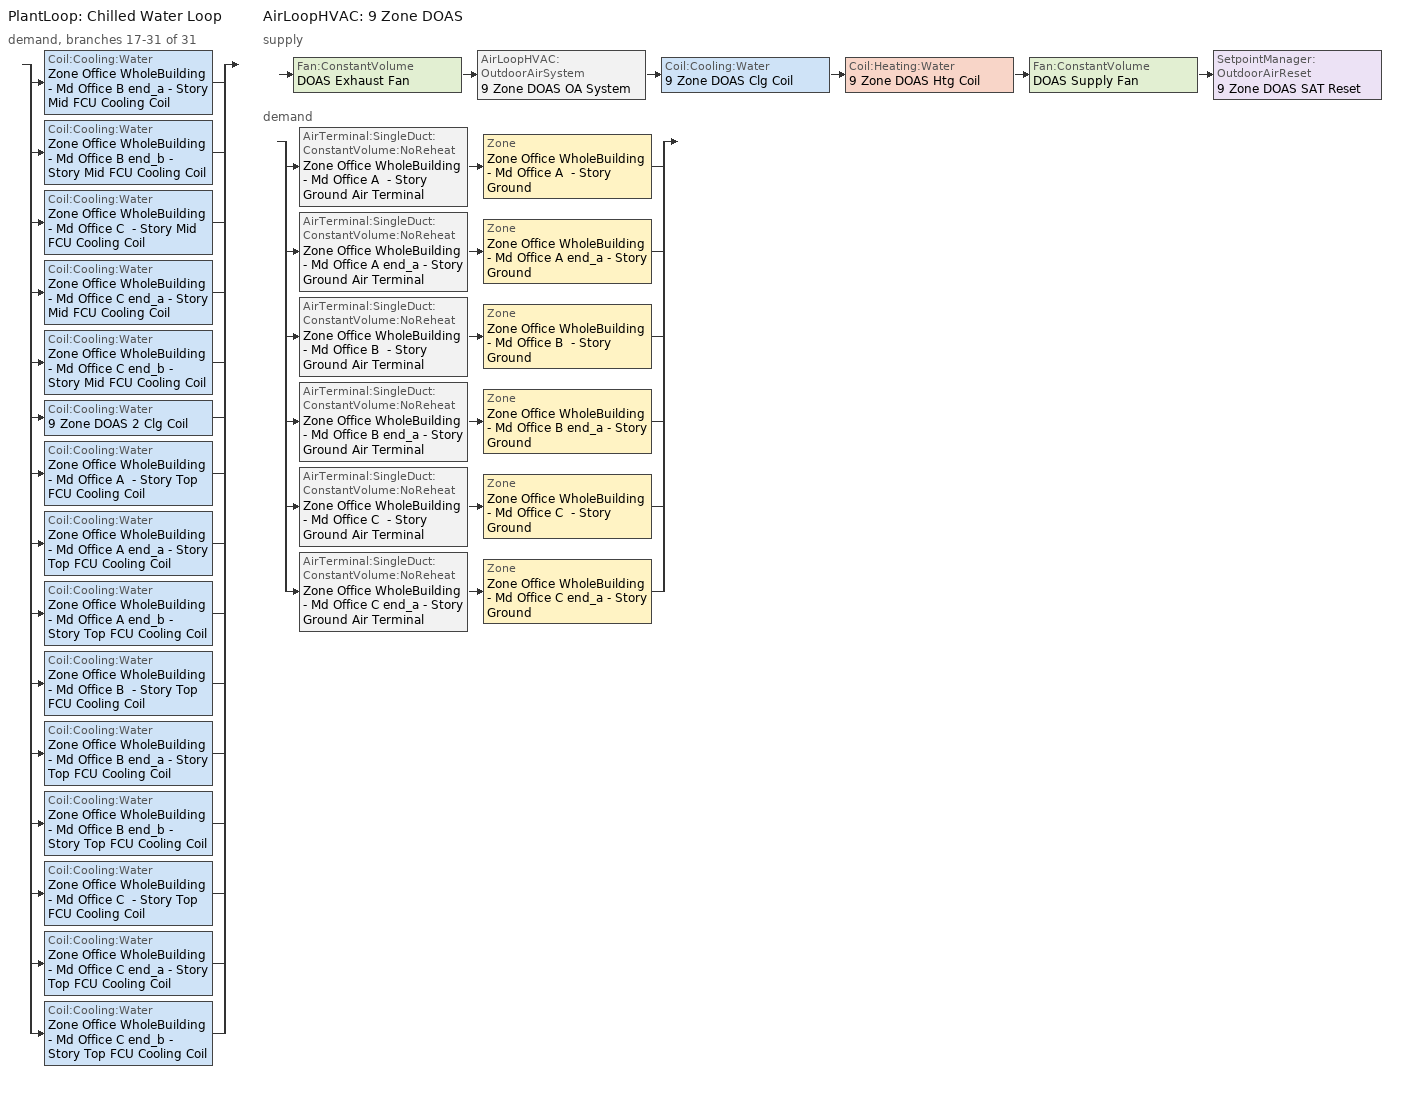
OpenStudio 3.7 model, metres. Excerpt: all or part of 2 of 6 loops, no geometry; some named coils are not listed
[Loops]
PlantLoop 'Chilled Water Loop'
 demand, branches 17-31 of 31: split
  | Coil:Cooling:Water 'Zone Office WholeBuilding - Md Office B end_a - Story Mid FCU Cooling Coil'
  | Coil:Cooling:Water 'Zone Office WholeBuilding - Md Office B end_b - Story Mid FCU Cooling Coil'
  | Coil:Cooling:Water 'Zone Office WholeBuilding - Md Office C  - Story Mid FCU Cooling Coil'
  | Coil:Cooling:Water 'Zone Office WholeBuilding - Md Office C end_a - Story Mid FCU Cooling Coil'
  | Coil:Cooling:Water 'Zone Office WholeBuilding - Md Office C end_b - Story Mid FCU Cooling Coil'
  | Coil:Cooling:Water '9 Zone DOAS 2 Clg Coil'
  | Coil:Cooling:Water 'Zone Office WholeBuilding - Md Office A  - Story Top FCU Cooling Coil'
  | Coil:Cooling:Water 'Zone Office WholeBuilding - Md Office A end_a - Story Top FCU Cooling Coil'
  | Coil:Cooling:Water 'Zone Office WholeBuilding - Md Office A end_b - Story Top FCU Cooling Coil'
  | Coil:Cooling:Water 'Zone Office WholeBuilding - Md Office B  - Story Top FCU Cooling Coil'
  | Coil:Cooling:Water 'Zone Office WholeBuilding - Md Office B end_a - Story Top FCU Cooling Coil'
  | Coil:Cooling:Water 'Zone Office WholeBuilding - Md Office B end_b - Story Top FCU Cooling Coil'
  | Coil:Cooling:Water 'Zone Office WholeBuilding - Md Office C  - Story Top FCU Cooling Coil'
  | Coil:Cooling:Water 'Zone Office WholeBuilding - Md Office C end_a - Story Top FCU Cooling Coil'
  | Coil:Cooling:Water 'Zone Office WholeBuilding - Md Office C end_b - Story Top FCU Cooling Coil'
AirLoopHVAC '9 Zone DOAS'
 supply: Fan:ConstantVolume 'DOAS Exhaust Fan' > AirLoopHVAC:OutdoorAirSystem '9 Zone DOAS OA System' > Coil:Cooling:Water '9 Zone DOAS Clg Coil' > Coil:Heating:Water '9 Zone DOAS Htg Coil' > Fan:ConstantVolume 'DOAS Supply Fan' > SetpointManager:OutdoorAirReset '9 Zone DOAS SAT Reset'
 demand: split
  | AirTerminal:SingleDuct:ConstantVolume:NoReheat 'Zone Office WholeBuilding - Md Office A  - Story Ground Air Terminal' > Zone 'Zone Office WholeBuilding - Md Office A  - Story Ground'
  | AirTerminal:SingleDuct:ConstantVolume:NoReheat 'Zone Office WholeBuilding - Md Office A end_a - Story Ground Air Terminal' > Zone 'Zone Office WholeBuilding - Md Office A end_a - Story Ground'
  | AirTerminal:SingleDuct:ConstantVolume:NoReheat 'Zone Office WholeBuilding - Md Office B  - Story Ground Air Terminal' > Zone 'Zone Office WholeBuilding - Md Office B  - Story Ground'
  | AirTerminal:SingleDuct:ConstantVolume:NoReheat 'Zone Office WholeBuilding - Md Office B end_a - Story Ground Air Terminal' > Zone 'Zone Office WholeBuilding - Md Office B end_a - Story Ground'
  | AirTerminal:SingleDuct:ConstantVolume:NoReheat 'Zone Office WholeBuilding - Md Office C  - Story Ground Air Terminal' > Zone 'Zone Office WholeBuilding - Md Office C  - Story Ground'
  | AirTerminal:SingleDuct:ConstantVolume:NoReheat 'Zone Office WholeBuilding - Md Office C end_a - Story Ground Air Terminal' > Zone 'Zone Office WholeBuilding - Md Office C end_a - Story Ground'
[SizingPeriod:DesignDay] Barometric Pressure {Pa}=99040; Wind Speed {m/s}=3.5; Wind Direction {deg}=330; Rain Indicator=No; Snow Indicator=No; Day of Month=21; Day Type=SummerDesignDay; Daylight Saving Time Indicator=No; Humidity Condition Type=Wetbulb; Dry-Bulb Temperature Range Modifier Type=DefaultMultipliers; Solar Model Indicator=ASHRAETau
Name | Maximum Dry-Bulb Temperature {C} | Daily Dry-Bulb Temperature Range {deltaC} | Month | Wetbulb or DewPoint at Maximum Dry-Bulb {C} | ASHRAE Clear Sky Optical Depth for Beam Irradiance | ASHRAE Clear Sky Optical Depth for Diffuse Irradiance
Birmingham Muni August .4% Condns DB=>MCWB 1 | 37.8 | 10.6 | 8 | 23.8 | 0.43 | 2.268
Birmingham Muni August .4% Condns WB=>MCDB 1 | 32.8 | 10.6 | 8 | 26.3 | 0.43 | 2.268
Birmingham Muni December .4% Condns DB=>MCWB 1 | 22.7 | 10.4 | 12 | 18.2 | 0.34 | 2.619
Birmingham Muni December .4% Condns WB=>MCDB 1 | 21.6 | 10.4 | 12 | 19.6 | 0.34 | 2.619
Birmingham Muni February .4% Condns DB=>MCWB 1 | 23.9 | 11.2 | 2 | 17.5 | 0.348 | 2.528
Birmingham Muni February .4% Condns WB=>MCDB 1 | 21.8 | 11.2 | 2 | 19.3 | 0.348 | 2.528
Birmingham Muni January .4% Condns DB=>MCWB 1 | 22.1 | 10.5 | 1 | 16.9 | 0.338 | 2.616
Birmingham Muni January .4% Condns WB=>MCDB 1 | 20.5 | 10.5 | 1 | 18.5 | 0.338 | 2.616
Birmingham Muni July .4% Condns DB=>MCWB 1 | 36.9 | 10.3 | 7 | 24.4 | 0.444 | 2.195
Birmingham Muni July .4% Condns WB=>MCDB 1 | 32.6 | 10.3 | 7 | 27.1 | 0.444 | 2.195
Birmingham Muni June .4% Condns DB=>MCWB 1 | 35.2 | 10.6 | 6 | 23.5 | 0.416 | 2.244
Birmingham Muni June .4% Condns WB=>MCDB 1 | 31.6 | 10.6 | 6 | 26.2 | 0.416 | 2.244
Birmingham Muni March .4% Condns DB=>MCWB 1 | 27.5 | 12.2 | 3 | 17.4 | 0.358 | 2.472
Birmingham Muni March .4% Condns WB=>MCDB 1 | 23.6 | 12.2 | 3 | 20.3 | 0.358 | 2.472
Birmingham Muni May .4% Condns DB=>MCWB 1 | 32.3 | 11.4 | 5 | 22.5 | 0.383 | 2.317
Birmingham Muni May .4% Condns WB=>MCDB 1 | 29.5 | 11.4 | 5 | 24.7 | 0.383 | 2.317
Birmingham Muni November .4% Condns DB=>MCWB 1 | 26.4 | 11.6 | 11 | 18.7 | 0.358 | 2.526
Birmingham Muni November .4% Condns WB=>MCDB 1 | 23.4 | 11.6 | 11 | 21.3 | 0.358 | 2.526
Birmingham Muni October .4% Condns DB=>MCWB 1 | 30.4 | 12.1 | 10 | 21 | 0.379 | 2.452
Birmingham Muni October .4% Condns WB=>MCDB 1 | 27.2 | 12.1 | 10 | 23.5 | 0.379 | 2.452
Birmingham Muni September .4% Condns DB=>MCWB 1 | 35.3 | 10.9 | 9 | 22.5 | 0.391 | 2.421
Birmingham Muni September .4% Condns WB=>MCDB 1 | 30.2 | 10.9 | 9 | 25 | 0.391 | 2.421
[Sizing:Zone] Zone Cooling Design Supply Air Temperature Input Method=SupplyAirTemperature; Zone Cooling Design Supply Air Temperature {C}=12.7778; Zone Cooling Design Supply Air Temperature Difference {deltaC}=11.11; Zone Heating Design Supply Air Temperature Input Method=SupplyAirTemperature; Zone Heating Design Supply Air Temperature {C}=40; Zone Heating Design Supply Air Temperature Difference {deltaC}=11.11; Zone Cooling Design Supply Air Humidity Ratio {kg-H2O/kg-air}=0.0085; Zone Heating Design Supply Air Humidity Ratio {kg-H2O/kg-air}=0.008; Cooling Design Air Flow Method=DesignDay; Heating Design Air Flow Method=DesignDay; Account for Dedicated Outdoor Air System=Yes; Dedicated Outdoor Air System Control Strategy=NeutralSupplyAir; Dedicated Outdoor Air Low Setpoint Temperature for Design {C}=15.556; Dedicated Outdoor Air High Setpoint Temperature for Design {C}=21.111; Zone Load Sizing Method=Sensible Load Only No Latent Load; Zone Latent Cooling Design Supply Air Humidity Ratio Input Method=HumidityRatioDifference; Zone Cooling Design Supply Air Humidity Ratio Difference {kgWater/kgDryAir}=0.005; Zone Latent Heating Design Supply Air Humidity Ratio Input Method=HumidityRatioDifference; Zone Humidification Design Supply Air Humidity Ratio Difference {kgWater/kgDryAir}=0.005
Zone Office WholeBuilding - Md Office A end_a - Story Ground; Zone Office WholeBuilding - Md Office B end_a - Story Ground; Zone Office WholeBuilding - Md Office C end_a - Story Ground; Zone Office WholeBuilding - Md Office A  - Story Ground; Zone Office WholeBuilding - Md Office B  - Story Ground; Zone Office WholeBuilding - Md Office C  - Story Ground
[Zone equipment]
Zone Office WholeBuilding - Md Office A end_a - Story Ground: Zone Office WholeBuilding - Md Office A end_a - Story Ground Air Terminal, Zone Office WholeBuilding - Md Office A end_a - Story Ground FCU
Zone Office WholeBuilding - Md Office B end_a - Story Ground: Zone Office WholeBuilding - Md Office B end_a - Story Ground Air Terminal, Zone Office WholeBuilding - Md Office B end_a - Story Ground FCU
Zone Office WholeBuilding - Md Office C end_a - Story Ground: Zone Office WholeBuilding - Md Office C end_a - Story Ground Air Terminal, Zone Office WholeBuilding - Md Office C end_a - Story Ground FCU
Zone Office WholeBuilding - Md Office A  - Story Ground: Zone Office WholeBuilding - Md Office A  - Story Ground Air Terminal, Zone Office WholeBuilding - Md Office A  - Story Ground FCU
Zone Office WholeBuilding - Md Office B  - Story Ground: Zone Office WholeBuilding - Md Office B  - Story Ground Air Terminal, Zone Office WholeBuilding - Md Office B  - Story Ground FCU
Zone Office WholeBuilding - Md Office C  - Story Ground: Zone Office WholeBuilding - Md Office C  - Story Ground Air Terminal, Zone Office WholeBuilding - Md Office C  - Story Ground FCU
[AirLoopHVAC]
9 Zone DOAS: Availability Schedule=9 Zone DOAS Occ Sch; Design Supply Air Flow Rate {m3/s}=0.554538; Design Return Air Flow Fraction of Supply Air Flow=1
[Sizing:System]
9 Zone DOAS: Type of Load to Size On=VentilationRequirement; Design Outdoor Air Flow Rate {m3/s}=0.554538; Central Heating Maximum System Air Flow Ratio=1; Preheat Design Temperature {C}=7; Preheat Design Humidity Ratio {kg-H2O/kg-Air}=0.008; Precool Design Temperature {C}=12.8; Precool Design Humidity Ratio {kg-H2O/kg-Air}=0.008; Central Cooling Design Supply Air Temperature {C}=15.5556; Central Heating Design Supply Air Temperature {C}=21.1111; Sizing Option=Coincident; 100% Outdoor Air in Cooling=Yes; 100% Outdoor Air in Heating=Yes; Central Cooling Design Supply Air Humidity Ratio {kg-H2O/kg-Air}=0.0085; System Outdoor Air Method=ZoneSum; Zone Maximum Outdoor Air Fraction=1; Cooling Supply Air Flow Rate Per Floor Area {m3/s-m2}=0.00996765; Cooling Fraction of Autosized Cooling Supply Air Flow Rate=1; Cooling Supply Air Flow Rate Per Unit Cooling Capacity {m3/s-W}=3.94755e-05; Heating Supply Air Flow Rate Per Floor Area {m3/s-m2}=0.00996765; Heating Fraction of Autosized Heating Supply Air Flow Rate=1; Heating Fraction of Autosized Cooling Supply Air Flow Rate=1; Heating Supply Air Flow Rate Per Unit Heating Capacity {m3/s-W}=3.15882e-05; Cooling Design Capacity Method=CoolingDesignCapacity; Cooling Design Capacity {W}=14278.22; Cooling Design Capacity Per Floor Area {W/m2}=234.7; Fraction of Autosized Cooling Design Capacity=1; Heating Design Capacity Method=HeatingDesignCapacity; Heating Design Capacity {W}=18045.74; Heating Design Capacity Per Floor Area {W/m2}=157; Fraction of Autosized Heating Design Capacity=1; Central Cooling Capacity Control Method=OnOff; Occupant Diversity=1
[Fan:ConstantVolume] Availability Schedule=Always On Discrete; Fan Total Efficiency=0.53625; Pressure Rise {Pa}=622.722; Maximum Flow Rate {m3/s}=0.554538; Motor Efficiency=0.825; Motor In Airstream Fraction=1
DOAS Supply Fan; DOAS Exhaust Fan
[Controller:WaterCoil] Action=Reverse; Minimum Actuated Flow {m3/s}=0
Zone Office WholeBuilding - Md Office B end_a - Story Mid FCU Cooling Coil Controller: Water Coil=Zone Office WholeBuilding - Md Office B end_a - Story Mid FCU Cooling Coil
Zone Office WholeBuilding - Md Office B end_b - Story Mid FCU Cooling Coil Controller: Water Coil=Zone Office WholeBuilding - Md Office B end_b - Story Mid FCU Cooling Coil
Zone Office WholeBuilding - Md Office C  - Story Mid FCU Cooling Coil Controller: Water Coil=Zone Office WholeBuilding - Md Office C  - Story Mid FCU Cooling Coil
Zone Office WholeBuilding - Md Office C end_a - Story Mid FCU Cooling Coil Controller: Water Coil=Zone Office WholeBuilding - Md Office C end_a - Story Mid FCU Cooling Coil
Zone Office WholeBuilding - Md Office C end_b - Story Mid FCU Cooling Coil Controller: Water Coil=Zone Office WholeBuilding - Md Office C end_b - Story Mid FCU Cooling Coil
9 Zone DOAS 2 Clg Coil Controller: Water Coil=9 Zone DOAS 2 Clg Coil; Controller Convergence Tolerance {deltaC}=0.00045162; Maximum Actuated Flow {m3/s}=0.00105441
Zone Office WholeBuilding - Md Office A  - Story Top FCU Cooling Coil Controller: Water Coil=Zone Office WholeBuilding - Md Office A  - Story Top FCU Cooling Coil
Zone Office WholeBuilding - Md Office A end_a - Story Top FCU Cooling Coil Controller: Water Coil=Zone Office WholeBuilding - Md Office A end_a - Story Top FCU Cooling Coil
Zone Office WholeBuilding - Md Office A end_b - Story Top FCU Cooling Coil Controller: Water Coil=Zone Office WholeBuilding - Md Office A end_b - Story Top FCU Cooling Coil
Zone Office WholeBuilding - Md Office B  - Story Top FCU Cooling Coil Controller: Water Coil=Zone Office WholeBuilding - Md Office B  - Story Top FCU Cooling Coil
Zone Office WholeBuilding - Md Office B end_a - Story Top FCU Cooling Coil Controller: Water Coil=Zone Office WholeBuilding - Md Office B end_a - Story Top FCU Cooling Coil
Zone Office WholeBuilding - Md Office B end_b - Story Top FCU Cooling Coil Controller: Water Coil=Zone Office WholeBuilding - Md Office B end_b - Story Top FCU Cooling Coil
Zone Office WholeBuilding - Md Office C  - Story Top FCU Cooling Coil Controller: Water Coil=Zone Office WholeBuilding - Md Office C  - Story Top FCU Cooling Coil
Zone Office WholeBuilding - Md Office C end_a - Story Top FCU Cooling Coil Controller: Water Coil=Zone Office WholeBuilding - Md Office C end_a - Story Top FCU Cooling Coil
Zone Office WholeBuilding - Md Office C end_b - Story Top FCU Cooling Coil Controller: Water Coil=Zone Office WholeBuilding - Md Office C end_b - Story Top FCU Cooling Coil
[Coil:Cooling:Water] Availability Schedule=Always On Discrete; Design Inlet Water Temperature {C}=6.66667; Design Outlet Air Humidity Ratio {kg-H2O/kg-air}=0.0085; Heat Exchanger Configuration=CrossFlow
Name | Design Water Flow Rate {m3/s} | Design Air Flow Rate {m3/s} | Design Inlet Air Temperature {C} | Design Outlet Air Temperature {C} | Design Inlet Air Humidity Ratio {kg-H2O/kg-air}
Zone Office WholeBuilding - Md Office B end_a - Story Mid FCU Cooling Coil | 0.000410359 | 0.661285 | 24.1879 | 12.7778 | 0.00880274
Zone Office WholeBuilding - Md Office B end_b - Story Mid FCU Cooling Coil | 0.000429037 | 0.703581 | 24.1888 | 12.7778 | 0.00871783
Zone Office WholeBuilding - Md Office C  - Story Mid FCU Cooling Coil | 0.00158625 | 2.5263 | 24.1876 | 12.7778 | 0.00886059
Zone Office WholeBuilding - Md Office C end_a - Story Mid FCU Cooling Coil | 0.000219778 | 0.357043 | 24.188 | 12.7778 | 0.00876338
Zone Office WholeBuilding - Md Office C end_b - Story Mid FCU Cooling Coil | 0.000252504 | 0.415239 | 24.1885 | 12.7778 | 0.00870457
9 Zone DOAS 2 Clg Coil | 0.00105441 | 0.589934 | 37.641 | 14.5973 | 0.0132617
Zone Office WholeBuilding - Md Office A  - Story Top FCU Cooling Coil | 0.00262709 | 4.32906 | 24.1884 | 12.7778 | 0.00869486
Zone Office WholeBuilding - Md Office A end_a - Story Top FCU Cooling Coil | 0.000346315 | 0.572378 | 24.1881 | 12.7778 | 0.0086808
Zone Office WholeBuilding - Md Office A end_b - Story Top FCU Cooling Coil | 0.000306621 | 0.515581 | 24.1898 | 12.7778 | 0.00859889
Zone Office WholeBuilding - Md Office B  - Story Top FCU Cooling Coil | 0.00171016 | 2.51268 | 24.1861 | 12.7778 | 0.00927547
Zone Office WholeBuilding - Md Office B end_a - Story Top FCU Cooling Coil | 0.000490698 | 0.792983 | 24.1875 | 12.7778 | 0.00878912
Zone Office WholeBuilding - Md Office B end_b - Story Top FCU Cooling Coil | 0.000509365 | 0.837563 | 24.1886 | 12.7778 | 0.00870501
Zone Office WholeBuilding - Md Office C  - Story Top FCU Cooling Coil | 0.00185886 | 2.97137 | 24.1874 | 12.7778 | 0.00884255
Zone Office WholeBuilding - Md Office C end_a - Story Top FCU Cooling Coil | 0.000249858 | 0.405475 | 24.1876 | 12.7778 | 0.00876874
Zone Office WholeBuilding - Md Office C end_b - Story Top FCU Cooling Coil | 0.000290262 | 0.477405 | 24.1882 | 12.7778 | 0.00870396
[Controller:OutdoorAir]
9 Zone DOAS Outdoor Air Controller: Minimum Outdoor Air Flow Rate {m3/s}=0.554538; Maximum Outdoor Air Flow Rate {m3/s}=0.554538; Economizer Control Type=NoEconomizer; Economizer Control Action Type=ModulateFlow; Economizer Maximum Limit Dry-Bulb Temperature {C}=12.7778; Lockout Type=LockoutWithHeating; Minimum Limit Type=FixedMinimum; Minimum Outdoor Air Schedule=Always On Discrete; Minimum Fraction of Outdoor Air Schedule=Always On Discrete; Controller Mechanical Ventilation=9 Zone DOAS Mechanical Ventilation Controller; High Humidity Control=No; Heat Recovery Bypass Control Type=BypassWhenWithinEconomizerLimits; Economizer Operation Staging=InterlockedWithMechanicalCooling
[Controller:MechanicalVentilation]
9 Zone DOAS Mechanical Ventilation Controller: Availability Schedule=Always On Discrete; System Outdoor Air Method=ZoneSum
[AirLoopHVAC:OutdoorAirSystem]
9 Zone DOAS OA System: Controller=9 Zone DOAS Outdoor Air Controller
[SetpointManager:OutdoorAirReset]
9 Zone DOAS SAT Reset: Control Variable=Temperature; Setpoint at Outdoor Low Temperature {C}=21.1111; Outdoor Low Temperature {C}=12.7778; Setpoint at Outdoor High Temperature {C}=15.5556; Outdoor High Temperature {C}=21.1111; Setpoint Node or NodeList=9 Zone DOAS Supply Outlet Node
[AirTerminal:SingleDuct:ConstantVolume:NoReheat] Availability Schedule=Always On Discrete
Name | Maximum Air Flow Rate {m3/s}
Zone Office WholeBuilding - Md Office A  - Story Ground Air Terminal; Zone Office WholeBuilding - Md Office C  - Story Ground Air Terminal | 0.118244
Zone Office WholeBuilding - Md Office A end_a - Story Ground Air Terminal; Zone Office WholeBuilding - Md Office C end_a - Story Ground Air Terminal | 0.0106188
Zone Office WholeBuilding - Md Office B  - Story Ground Air Terminal | 0.272354
Zone Office WholeBuilding - Md Office B end_a - Story Ground Air Terminal | 0.0244585
[Schedule:Ruleset]
9 Zone DOAS Occ Sch: Default Day Schedule=9 Zone DOAS Occ Sch Default; Summer Design Day Schedule=9 Zone DOAS Occ Sch Summer Design Day; Winter Design Day Schedule=9 Zone DOAS Occ Sch Winter Design Day
[Schedule:Day]
9 Zone DOAS Occ Sch Default: 6, 30, 0, 15, 45, 1, 24, 0, 0
9 Zone DOAS Occ Sch Winter Design Day; 9 Zone DOAS Occ Sch Summer Design Day: 24, 0, 1
9 Zone DOAS Occ Sch Saturday: 9, 0, 0, 19, 37, 1, 24, 0, 0
9 Zone DOAS Occ Sch Sunday: 24, 0, 0
[Schedule:Rule] Schedule Ruleset=9 Zone DOAS Occ Sch; Date Specification Type=DateRange; Start Month=1; Start Day=1; End Month=12; End Day=31
Name | Rule Order | Day Schedule | Apply Saturday | Apply Sunday
9 Zone DOAS Occ Sch Saturday Rule | 1 | 9 Zone DOAS Occ Sch Saturday | Yes
9 Zone DOAS Occ Sch Sunday Rule | 0 | 9 Zone DOAS Occ Sch Sunday |  | Yes
[Schedule:Constant]
Always On Discrete: Value=1
